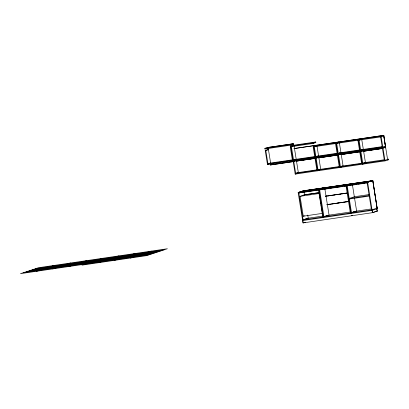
<?xml version="1.0" encoding="UTF-8"?>
<svg xmlns="http://www.w3.org/2000/svg" width="409" height="409" viewBox="0 0 409 409"><rect width="100%" height="100%" fill="white"/><g stroke="black" fill="none" stroke-linecap="round" stroke-linejoin="round"><path stroke-width="0.61" d="M264.884 148.365L290.482 144.602L293.12 143.728L293.217 144.326L290.574 145.2L264.976 148.968L264.884 148.365L267.522 147.496L293.227 143.753L293.524 145.619M264.976 148.968L266.034 148.615M385.539 146.739L382.896 147.613L267.481 164.592L265.221 150.502L268.447 149.546L270.61 163.033L267.967 163.907L265.804 150.415L268.447 149.546M268.059 149.367L267.757 147.496L293.227 143.753M387.195 159.321L388.453 159.137L388.55 159.735L385.027 160.901L295.206 174.111L290.727 146.136L293.371 145.261L315.743 141.969L315.84 142.572L313.197 143.447L290.242 146.821L292.404 160.308M292.461 146.299L291.402 146.652L293.565 160.139L296.208 159.265L294.143 146.391M290.727 146.136L313.1 142.843L315.743 141.969M317.583 170.819L313.637 146.182L316.5 145.246L338.744 141.974M314.838 146.524L315.896 146.177M267.481 164.592L268.539 164.244M270.191 163.733L270.39 164.98L293.534 161.545M338.269 142.884L336.684 143.406L338.309 153.554L340.953 152.685L339.424 143.13M294.567 159.699L295.625 159.352M294.812 160.993L293.754 161.34L295.692 173.426L298.335 172.552L296.397 160.466M360.646 139.592L359.061 140.113L360.687 150.261L363.33 149.392L361.796 139.837M316.944 156.407L317.998 156.059M313.637 146.182L381.081 136.258L383.816 135.343L385.682 148.017L383.657 135.394M317.185 157.7L316.131 158.048L318.064 170.134L320.707 169.265L318.775 157.179M339.317 153.119L340.375 152.767M339.562 154.408L338.504 154.755L340.441 166.841L343.085 165.972L341.147 153.886M361.689 149.827L362.747 149.474M361.934 151.115L360.876 151.468L362.814 163.549L365.457 162.68L363.519 150.594M297.225 172.813L295.109 173.513L384.93 160.297L388.453 159.137M295.206 174.111L296.791 173.59M385.447 146.136L382.804 147.01L267.384 163.989L270.027 163.119L292.501 159.812M385.636 147.337L382.993 148.211L293.176 161.427M318.539 169.873L320.129 169.346M318.11 170.645L319.168 170.297M340.917 166.581L342.502 166.054M341.541 167.005L339.956 167.532L336.009 142.889L338.877 141.954L361.121 138.682M362.763 163.462L365.758 162.475L384.67 159.689M36.57 271.285L54.54 265.354M363.504 163.851L362.328 164.239L358.381 139.597L361.249 138.666L383.816 135.343M52.689 268.912L70.66 262.982M68.809 266.54L86.78 260.61M371.704 210.4L372.287 210.313L372.66 212.649L303.023 222.925L298.146 192.475L303.258 190.788L372.844 180.625L377.159 208.621L372.844 180.625M303.836 190.701L298.728 192.388L303.135 219.899L308.243 218.212L307.742 215.088M102.899 258.237L81.933 265.16L146.412 255.671L167.378 248.749L38.42 267.721L20.45 273.657L149.408 254.684M323.504 187.808L318.396 189.495L322.803 217.005M324.086 187.726L318.974 189.413L323.478 217.522M324.664 187.639L319.557 189.326L323.964 216.836L329.071 215.149L324.864 188.892M98.053 262.788L119.019 255.865M322.435 213.375L303.253 216.197L300.073 196.33L304.741 194.791M320.707 189.577L319.649 189.929L346.055 186.044M114.172 260.415L135.139 253.493M351.07 183.753L345.958 185.441L350.365 212.951M351.648 183.672L346.541 185.354L351.045 213.467M352.231 183.585L347.118 185.272L351.525 212.782L356.638 211.095L354.531 197.966M351.888 183.707L372.686 180.676M348.274 185.522L347.215 185.87L367.139 182.941M130.292 258.043L151.258 251.121M298.146 192.475L367.625 182.256L372.732 180.568L377.236 208.677L372.129 210.364L302.808 220.533L303.181 222.869M350.457 198.651L349.322 199.025L369.245 196.095M303.253 216.197L304.419 215.814M304.26 219.423L307.665 218.299L322.808 216.07M303.023 222.925L304.863 222.317M304.322 222.603L305.441 222.23M324.506 216.443L327.911 215.318M324.516 216.545L327.921 215.42M352.635 212.199L355.477 211.264M352.083 212.491L356.055 211.177L371.561 208.897M351.556 215.65L352.676 215.282M351.576 215.753L352.696 215.385M377.139 208.079L372.032 209.766L302.553 219.986M372.078 212.736L376.556 211.259M376.919 208.784L377.292 211.121L372.502 212.7L367.625 182.256M290.722 144.694L293.217 144.326M314.598 142.756L315.84 142.572M265.221 150.502L265.804 150.415M294.127 148.539L316.372 145.267M293.969 148.59L383.724 135.389L387.574 159.423M383.238 136.074L383.821 135.987L381.178 136.862L313.151 146.867L314.777 157.02M294.378 159.536L314.894 156.519M316.755 156.243L337.267 153.227M339.133 152.951L359.639 149.934M361.505 149.658L382.292 146.601M296.147 161.161L315.303 158.339M318.524 157.869L337.676 155.052M340.896 154.576L360.053 151.759M363.269 151.284L382.701 148.426M270.39 164.98L293.376 161.596M296.607 161.12L315.145 158.395M318.979 157.828L337.517 155.103M340.738 154.628L359.894 151.811M363.11 151.335L382.543 148.477M297.752 172.639L317.021 169.807M318.263 169.623L339.393 166.514M340.636 166.33L361.771 163.222M363.013 163.038L365.457 162.68M387.287 159.919L388.55 159.735M303.964 190.788L324.035 187.833M324.163 187.813L351.566 183.784M322.445 188.16L302.783 191.054L302.875 191.652L320.702 189.03M350.012 184.101L323.606 187.987L323.703 188.59L348.851 184.888M299.787 192.041L319.449 189.147L319.547 189.75M320.61 188.978L347.016 185.093L347.113 185.691M348.177 184.919L368.1 181.99M368.703 181.969L351.27 184.536L351.173 183.932L371.096 181.003L371.193 181.601M301.111 192.46L298.826 192.992L318.488 190.098M302.338 192.281L304.184 192.01M305.411 191.826L306.643 191.647M307.87 191.468L312.174 190.834M313.401 190.65L315.247 190.379M316.474 190.2L317.706 190.021M321.965 189.393L323.222 189.209M324.48 189.024L326.367 188.743M327.624 188.559L328.882 188.375M330.14 188.191L332.026 187.915M333.284 187.726L334.542 187.542M335.794 187.358L340.196 186.708M341.454 186.524L342.711 186.34M343.969 186.156L345.856 185.88M349.516 185.338L351.387 185.062M352.63 184.883L353.877 184.699M355.124 184.515L356.991 184.239M358.233 184.055L359.48 183.876M360.728 183.692L365.084 183.048M366.331 182.864L367.573 182.685M304.143 194.848L319.194 192.634M303.984 194.904L319.035 192.69M300.073 196.33L319.255 193.508M325.503 196.162L347.302 192.956M325.682 196.243L326.929 196.059M328.171 195.875L330.043 195.599M331.285 195.42L332.532 195.236M333.78 195.052L335.022 194.868M336.893 194.592L338.136 194.408M339.383 194.229L340.631 194.045M341.873 193.861L343.744 193.585M344.986 193.401L346.234 193.217M325.523 196.294L347.323 193.089M369.281 194.541L354.337 196.739L349.225 198.426L369.153 195.492M328.887 204.316L330.135 204.132M332.001 203.856L333.248 203.672M334.49 203.488L335.738 203.309M336.985 203.125L338.851 202.849M340.099 202.665L341.341 202.481M343.212 202.21L344.46 202.026M345.702 201.841L346.95 201.657M326.863 204.643L348.657 201.433M326.883 204.776L348.678 201.571M328.488 215.236L350.416 212.01M375.401 211.397L377.292 211.121M375.242 211.453L376.505 211.264M35.425 268.713L164.382 249.741M32.434 269.7L161.391 250.727M29.438 270.692L158.395 251.719M26.442 271.678L155.4 252.706M23.446 272.665L152.404 253.692M381.081 136.258L385.027 160.901M380.595 136.943L382.221 147.097M382.415 148.298L384.348 160.384M376.761 208.835L377.134 211.172M372.251 181.253L372.154 180.65L367.042 182.337L371.449 209.848M365.758 162.475L365.856 163.073M357.901 140.287L359.526 150.435M359.716 151.637L361.653 163.723M352.43 184.832L354.332 196.714M335.523 143.574L337.149 153.728M337.343 154.929L339.281 167.015M317.052 146.422L318.58 155.972L315.937 156.846L314.311 146.698M316.28 145.307L316.372 145.911M313.1 142.843L313.197 143.447M314.971 158.222L316.903 170.308M319.455 194.75L319.649 195.993M319.848 197.235L320.446 200.957M320.646 202.199L320.845 203.442M321.045 204.684L321.244 205.926M321.443 207.169L321.638 208.411M321.837 209.648L322.139 211.514M304.04 191.954L304.541 195.078M293.069 143.804L293.365 145.67M290.482 144.602L290.574 145.2M270.349 163.682L270.548 164.924M267.701 148.17L267.997 150.042M267.522 147.496L267.619 148.094"/></g></svg>
